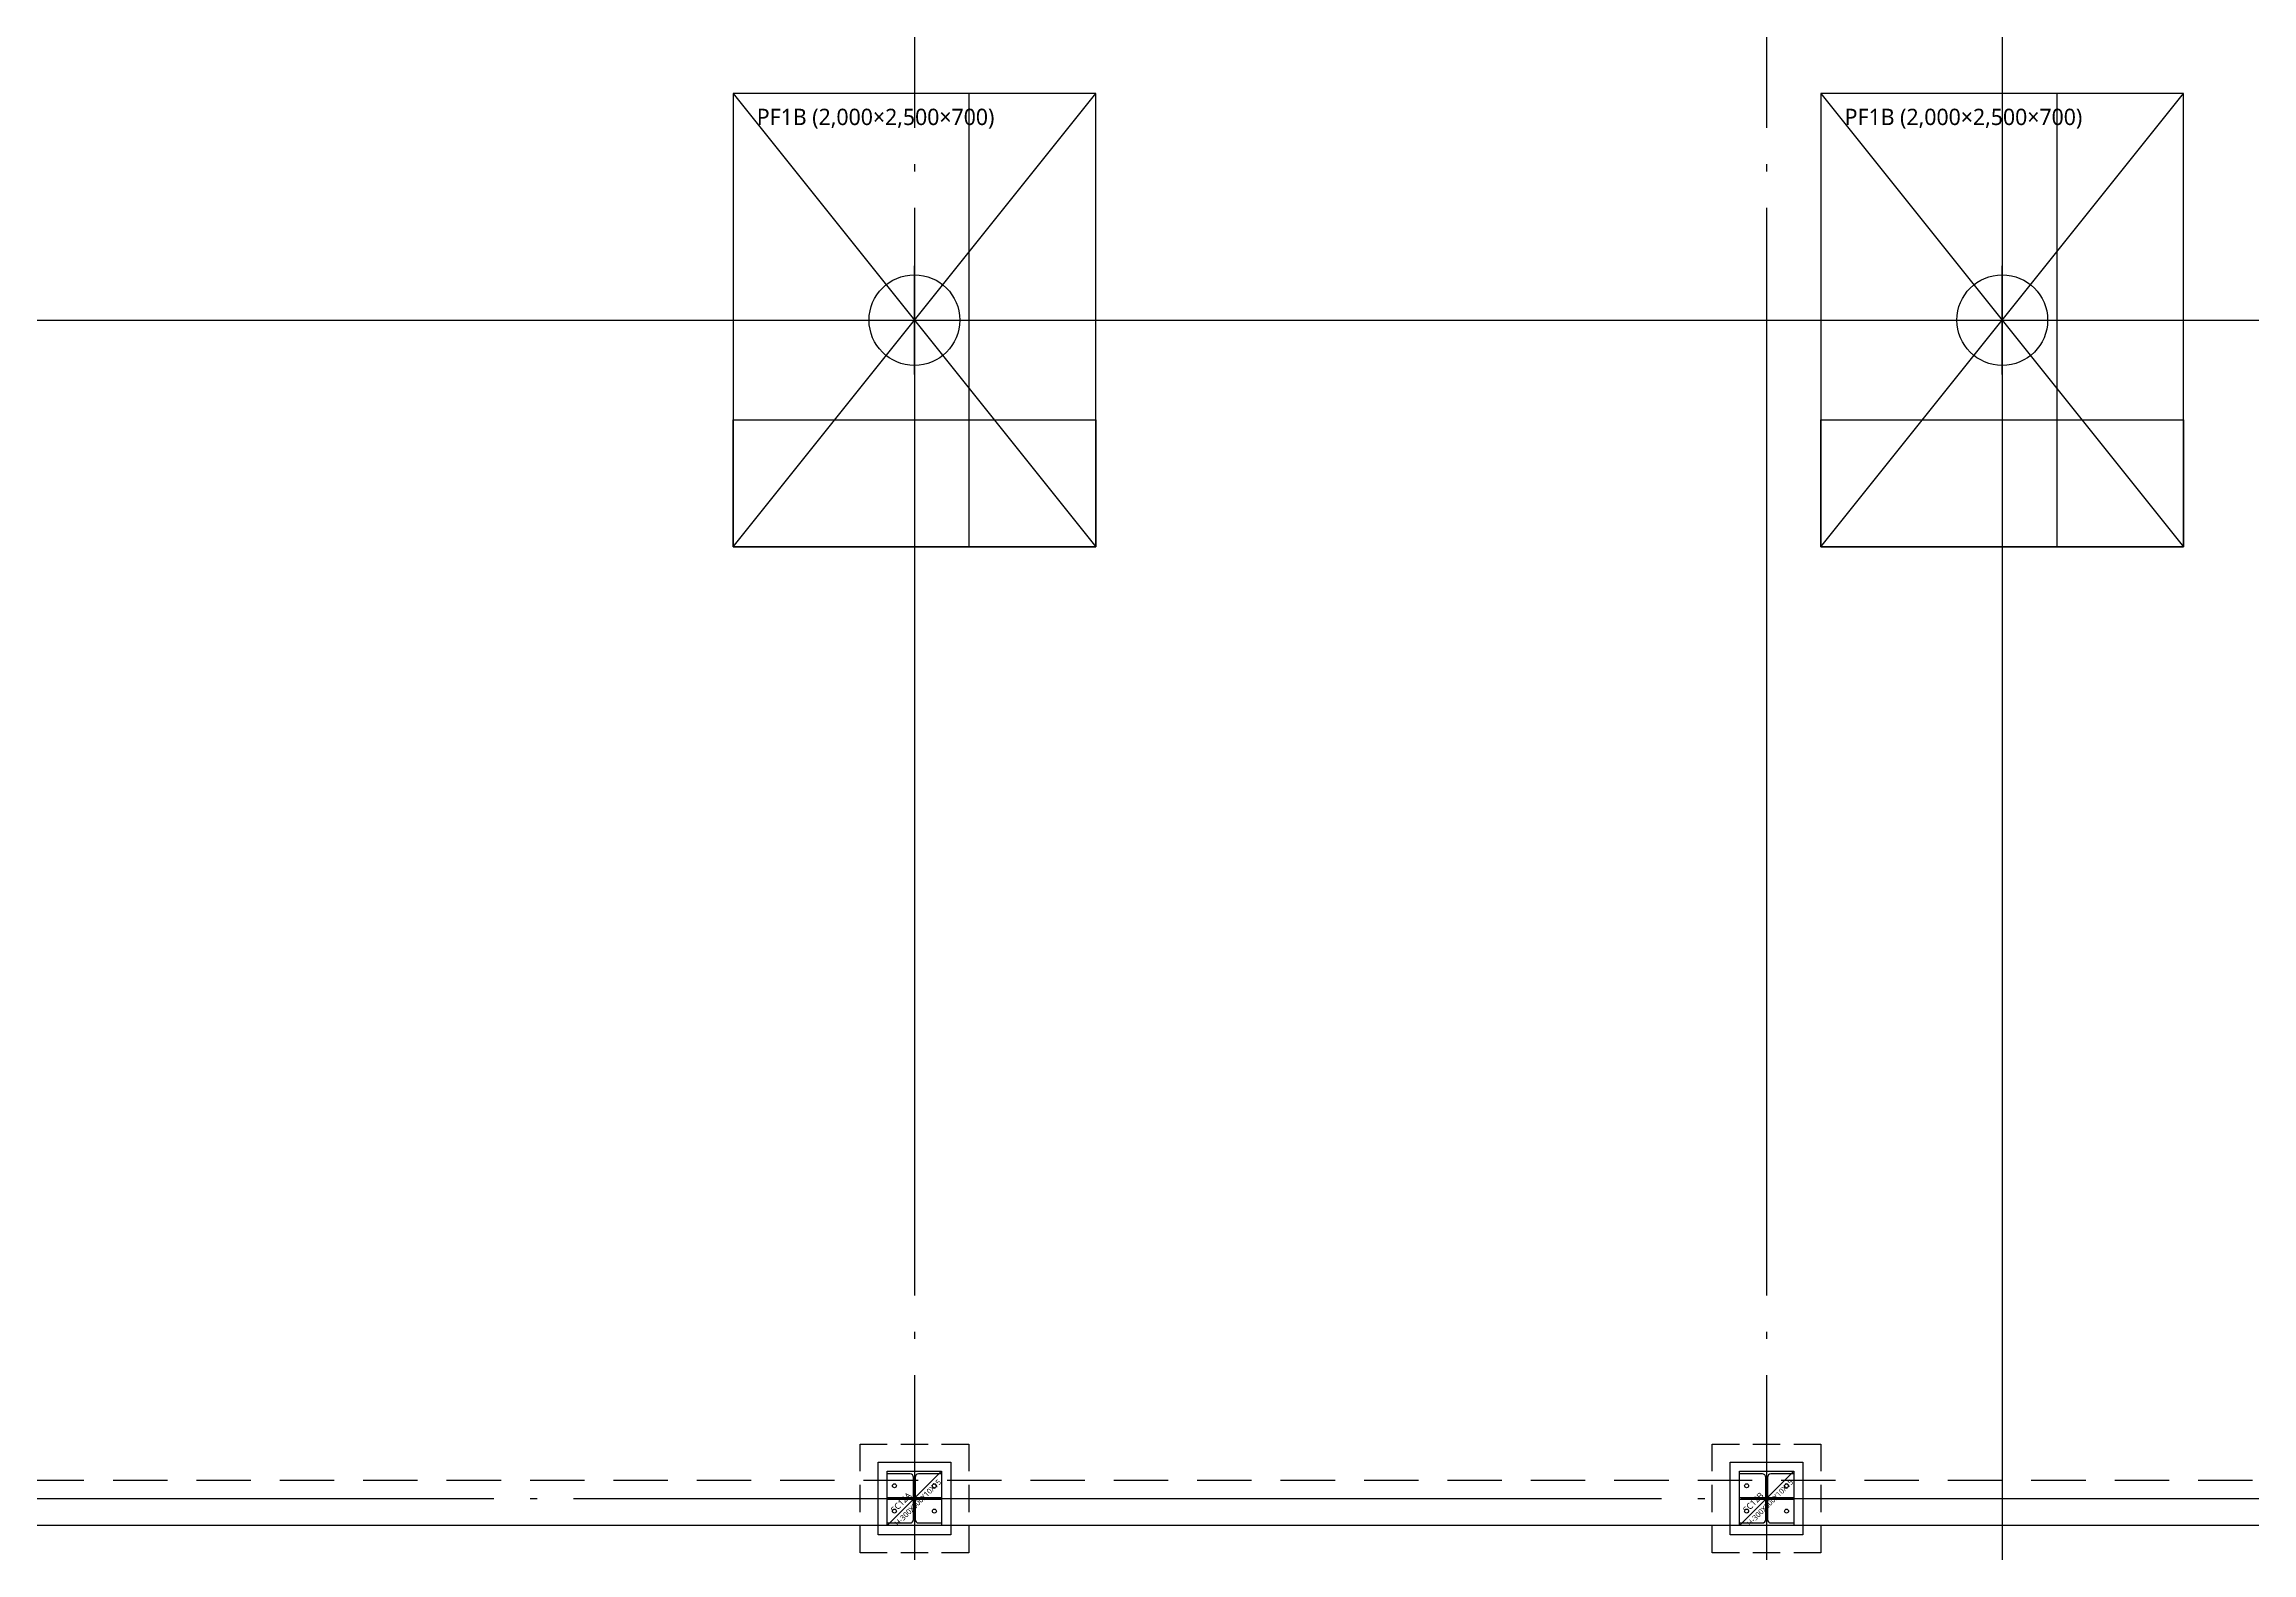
# Model space of a CAD drawing. Header units: millimetres. Extents: x -734060 to 504600, y -7739 to 118800.
# Drawn here: x -287700 to -275524, y 42600 to 50922 of the extents above; entities that cross this region are included whole.
import ezdxf
from ezdxf.enums import TextEntityAlignment as Align
from ezdxf.lldxf.tags import DXFTag

# ---------------------------------------------------------------- set-up
doc = ezdxf.new("R2010")
doc.units = ezdxf.units.MM
doc.header["$LTSCALE"] = 200
for name, pattern in [('CEN-GAUN', [32.2, 30, -1, 0.2, -1]), ('CONTINOUS', [0]), ('H3', [3, 2, -1]), ('HID', [2.3, 1.5, -0.8]), ('HIDDEN', [0.375, 0.25, -0.125])]:
    doc.linetypes.add(name, pattern=pattern)
doc.layers.get('DEFPOINTS').update_dxf_attribs({"color": 137})
for name, color, linetype in [('0-PIPE', 7, 'Continuous'), ('0-기초', 4, 'H3'), ('09GIRDER', 2, 'Continuous'), ('CEN', 1, 'CEN-GAUN'), ('G', 3, 'Continuous'), ('HAT-INS', 250, 'Continuous'), ('S-COL', 2, 'Continuous'), ('STEEL BASE', 13, 'Continuous'), ('Z-하부구조체', 6, 'HIDDEN')]:
    doc.layers.add(name, color=color, linetype=linetype)
doc.styles.add('스타일1', font='malgun.ttf')
tags = doc.linetypes.add('DH-HID2', pattern=[1.2, 0.8, -0.4]).pattern_tags.tags
tags[6:7] = [DXFTag(74, 4), DXFTag(75, 0), DXFTag(340, '0'), DXFTag(46, 1.0), DXFTag(50, 0.0), DXFTag(44, 0.0), DXFTag(45, 0.0)]
tags[4:5] = [DXFTag(74, 4), DXFTag(75, 0), DXFTag(340, '0'), DXFTag(46, 1.0), DXFTag(50, 0.0), DXFTag(44, 0.0), DXFTag(45, 0.0)]

# ---------------------------------------------------------------- blocks, each defined once
blk = doc.blocks.new('X-CEN11')
at = {"layer": 'CEN', "color": 14, "linetype": 'CONTINOUS'}
for p, q in [((18000, 4216), (18000, -48378)), ((-9200, -36500), (76000, -36500))]:
    blk.add_line(p, q, dxfattribs=at)
blk = doc.blocks.new('X-CEN')
at = {"layer": 'CEN'}
for p, q in [((12000, 9200), (12000, -53000)), ((16700, 9200), (16700, -53000)), ((-9200, -43000), (76000, -43000))]:
    blk.add_line(p, q, dxfattribs=at)
blk = doc.blocks.new('파일')
at = {"layer": '0-PIPE', "color": 7, "linetype": 'Continuous'}
for p, q in [((0, -300), (0, 300)), ((-300, 0), (300, 0))]:
    blk.add_line(p, q, dxfattribs=at)
at = {"layer": '0-PIPE', "color": 3, "linetype": 'Continuous'}
blk.add_circle((0, 0), 250, dxfattribs=at)
blk = doc.blocks.new('SS-PF1B')
at = {"layer": '0-기초', "linetype": 'DH-HID2', "ltscale": 2.5}
blk.add_lwpolyline([(-1000, 1250), (-1000, -1250), (1000, -1250), (1000, 1250)], close=True, dxfattribs=at)
at = {"layer": 'DEFPOINTS'}
for p, q in [((-1000, 1250), (1000, -1250)), ((-1000, -1250), (1000, 1250))]:
    blk.add_line(p, q, dxfattribs=at)
for points in [[(1000, -1250), (1000, 1250), (300, 1250), (300, -1250)], [(-1000, -1250), (-1000, -550), (1000, -550), (1000, -1250)]]:
    blk.add_lwpolyline(points, close=True, dxfattribs=at)
at = {"layer": '0-기초'}
blk.add_blockref('파일', (0, 0), dxfattribs=at)
at = {"layer": 'DEFPOINTS', "style": '스타일1'}
blk.add_text('PF1B (2,000×2,500×700)', height=90, dxfattribs=at).set_placement((-214, 1121), align=Align.MIDDLE_CENTER)
blk = doc.blocks.new('X-1F-FD')
at = {"layer": 'S-COL'}
for p in [(12000, -36500), (18000, -36500)]:
    blk.add_blockref('SS-PF1B', p, dxfattribs=at)
blk = doc.blocks.new('S-SC12A')
at = {"layer": '09GIRDER'}
blk.add_lwpolyline([(-150, -150), (-150, -135), (-23, -135, 0.414214), (-5, -117), (-5, 117, 0.414214), (-23, 135), (-150, 135), (-150, 150), (150, 150), (150, 135), (23, 135, 0.414214), (5, 117), (5, -117, 0.414214), (23, -135), (150, -135), (150, -150)], format="xyb", close=True, dxfattribs=at)
at = {"layer": 'DEFPOINTS'}
blk.add_line((-150, -150), (150, 150), dxfattribs=at)
blk.add_lwpolyline([(-150, 150), (150, 150), (150, -150), (-150, -150)], close=True, dxfattribs=at)
at = {"layer": 'STEEL BASE'}
for points in [[(-200, 200), (200, 200), (200, -200), (-200, -200)], [(-150, 6), (-5, 6), (-5, -6), (-150, -6)], [(5, 6), (150, 6), (150, -6), (5, -6)]]:
    blk.add_lwpolyline(points, close=True, dxfattribs=at)
for centre in [(-110, 70), (110, 70), (-110, -70), (110, -70)]:
    blk.add_circle(centre, 11, dxfattribs=at)
at = {"layer": 'DEFPOINTS', "style": '스타일1'}
blk.add_text('SC12A', height=35, rotation=45, dxfattribs=at).set_placement((-109, -83))
blk.add_text('H-300X300X10X15', height=30, rotation=45, dxfattribs=at).set_placement((19, -23), align=Align.MIDDLE_CENTER)
blk = doc.blocks.new('S-SC12B')
at = {"layer": '09GIRDER'}
blk.add_lwpolyline([(-150, -150), (-150, -135), (-23, -135, 0.414214), (-5, -117), (-5, 117, 0.414214), (-23, 135), (-150, 135), (-150, 150), (150, 150), (150, 135), (23, 135, 0.414214), (5, 117), (5, -117, 0.414214), (23, -135), (150, -135), (150, -150)], format="xyb", close=True, dxfattribs=at)
at = {"layer": 'DEFPOINTS'}
blk.add_line((-150, -150), (150, 150), dxfattribs=at)
blk.add_lwpolyline([(-150, 150), (150, 150), (150, -150), (-150, -150)], close=True, dxfattribs=at)
at = {"layer": 'STEEL BASE'}
for points in [[(-200, 200), (200, 200), (200, -200), (-200, -200)], [(-150, 6), (-5, 6), (-5, -6), (-150, -6)], [(5, 6), (150, 6), (150, -6), (5, -6)]]:
    blk.add_lwpolyline(points, close=True, dxfattribs=at)
for centre in [(-110, 70), (110, 70), (-110, -70), (110, -70)]:
    blk.add_circle(centre, 11, dxfattribs=at)
at = {"layer": 'DEFPOINTS', "style": '스타일1'}
blk.add_text('SC12B', height=35, rotation=45, dxfattribs=at).set_placement((-109, -83))
blk.add_text('H-300X300X10X15', height=30, rotation=45, dxfattribs=at).set_placement((19, -23), align=Align.MIDDLE_CENTER)
blk = doc.blocks.new('x-stu-1Fcol')
for name, p in [('S-SC12A', (12000, -43000)), ('S-SC12B', (16700, -43000))]:
    blk.add_blockref(name, p)
blk = doc.blocks.new('X-S-PDH')
at = {"layer": 'Z-하부구조체', "color": 251, "ltscale": 3}
for points in [[(11700, -42700), (12300, -42700), (12300, -43300), (11700, -43300)], [(16400, -42700), (17000, -42700), (17000, -43300), (16400, -43300)]]:
    blk.add_lwpolyline(points, close=True, dxfattribs=at)

msp = doc.modelspace()

# ---------------------------------------------------------------- linework, layer by layer
at = {"layer": 'DEFPOINTS'}
msp.add_lwpolyline([(-295050, 86050), (-223750, 86050), (-223750, 42750), (-295050, 42750)], close=True, dxfattribs=at)
at = {"layer": 'G', "color": 7, "linetype": 'HID'}
msp.add_lwpolyline([(-294800, 85800), (-224000, 85800), (-224000, 43000), (-294800, 43000)], close=True, dxfattribs=at)

# ---------------------------------------------------------------- block references
for name in ['X-S-PDH', 'x-stu-1Fcol', 'X-1F-FD']:
    msp.add_blockref(name, (-294900, 85900))
at = {"layer": '0-기초', "color": 252, "linetype": 'CONTINOUS', "ltscale": 3}
msp.add_blockref('X-CEN11', (-294900, 85900), dxfattribs=at)
at = {"layer": 'HAT-INS'}
msp.add_blockref('X-CEN', (-294900, 85900), dxfattribs=at)

doc.saveas('drawing.dxf')
